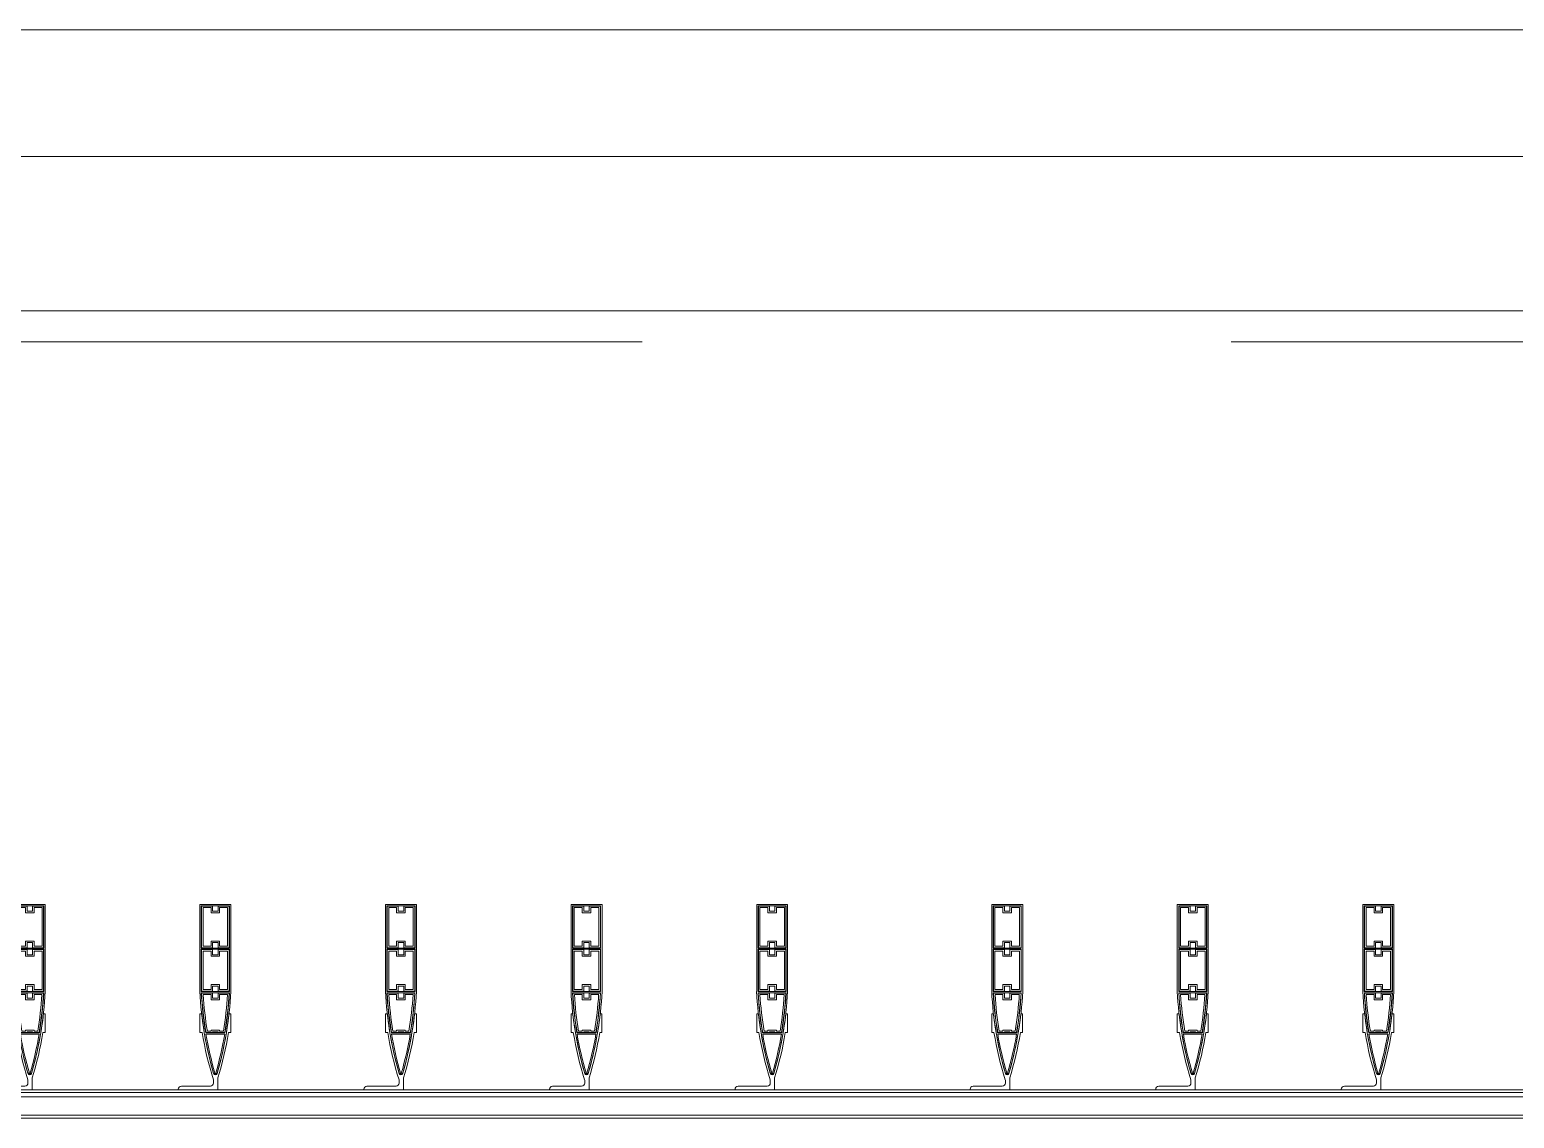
# Model space of a CAD drawing. Header units: millimetres. Extents: x 48966 to 155647, y -43515 to 26217.
# Drawn here: x 66632 to 69032, y 24161 to 25922 of the extents above; entities that cross this region are included whole.
import ezdxf

# ---------------------------------------------------------------- set-up
doc = ezdxf.new("R2010")
doc.units = ezdxf.units.MM
doc.linetypes.add('Осевые', pattern=[6350, 1270, -952.5, 3175, -952.5])
for name, color, linetype, lineweight in [('Обобщенные модели', 7, 'Continuous', 9), ('Обобщенные модели-1', 7, 'Continuous', 18), ('Оси-2', 7, 'Осевые', 9), ('Перекрытия', 7, 'Continuous', 9), ('Стены', 7, 'Continuous', 9)]:
    doc.layers.add(name, color=color, linetype=linetype, lineweight=lineweight)

# ---------------------------------------------------------------- blocks, each defined once
blk = doc.blocks.new('Обвязочная балка 1 - Обвязочная балка 1-1451838-План 5-го этажа на отм_ _12_600')
at = {"layer": 'Обобщенные модели'}
for p, q in [((116781.7, 24196.1), (60831.6, 24196.1)), ((60831.6, 24166.3), (116781.7, 24166.3))]:
    blk.add_line(p, q, dxfattribs=at)
at = {"layer": 'Обобщенные модели-1'}
for p, q in [((116781.7, 24207.1), (60831.6, 24207.1)), ((60831.6, 24203.1), (116781.7, 24203.1)), ((116781.7, 24161.1), (60831.6, 24161.1))]:
    blk.add_line(p, q, dxfattribs=at)
blk = doc.blocks.new('Профиль ламели8 - Профиль ламели-1454125-План 5-го этажа на отм_ _12_600')
at = {"layer": 'Обобщенные модели-1'}
for p, q in [((64306.9, 24507.1), (64306.9, 24366.2)), ((64356.9, 24507.1), (64306.9, 24507.1)), ((64309.1, 24436.5), (64309.1, 24504.9)), ((64309.1, 24504.9), (64354.7, 24504.9)), ((64327.4, 24504.4), (64309.6, 24504.4)), ((64309.6, 24504.4), (64309.6, 24437)), ((64327.4, 24496), (64327.4, 24504.4)), ((64354.2, 24504.4), (64336.3, 24504.4)), ((64336.3, 24504.4), (64336.3, 24496)), ((64354.2, 24437), (64354.2, 24504.4)), ((64354.7, 24504.9), (64354.7, 24436.5)), ((64356.9, 24366.2), (64356.9, 24507.1)), ((64312.1, 24439.5), (64312.1, 24501.9)), ((64312.1, 24501.9), (64324.9, 24501.9)), ((64324.9, 24501.9), (64324.9, 24493.5)), ((64324.9, 24493.5), (64338.8, 24493.5)), ((64336.3, 24496), (64327.4, 24496)), ((64338.8, 24493.5), (64338.8, 24501.9)), ((64338.8, 24501.9), (64351.7, 24501.9)), ((64351.7, 24501.9), (64351.7, 24439.5)), ((64354.7, 24436.5), (64309.1, 24436.5)), ((64309.1, 24434.6), (64354.7, 24434.6)), ((64309.1, 24366.2), (64309.1, 24434.6)), ((64309.6, 24437), (64327.4, 24437)), ((64327.4, 24434.1), (64309.6, 24434.1)), ((64309.6, 24434.1), (64309.6, 24366.7)), ((64324.9, 24439.5), (64312.1, 24439.5)), ((64312.1, 24369.2), (64312.1, 24431.6)), ((64312.1, 24431.6), (64324.9, 24431.6)), ((64338.8, 24447.9), (64324.9, 24447.9)), ((64324.9, 24447.9), (64324.9, 24439.5)), ((64324.9, 24431.6), (64324.9, 24423.2)), ((64327.4, 24437), (64327.4, 24445.4)), ((64327.4, 24445.4), (64336.3, 24445.4)), ((64327.4, 24425.7), (64327.4, 24434.1)), ((64336.3, 24445.4), (64336.3, 24437)), ((64336.3, 24437), (64354.2, 24437)), ((64354.2, 24434.1), (64336.3, 24434.1)), ((64336.3, 24434.1), (64336.3, 24425.7)), ((64338.8, 24439.5), (64338.8, 24447.9)), ((64351.7, 24439.5), (64338.8, 24439.5)), ((64338.8, 24423.2), (64338.8, 24431.6)), ((64338.8, 24431.6), (64351.7, 24431.6)), ((64351.7, 24431.6), (64351.7, 24369.2)), ((64354.2, 24366.7), (64354.2, 24434.1)), ((64354.7, 24434.6), (64354.7, 24366.2)), ((64324.9, 24423.2), (64338.8, 24423.2)), ((64336.3, 24425.7), (64327.4, 24425.7)), ((64354.7, 24366.2), (64309.1, 24366.2)), ((64309.1, 24364.3), (64354.6, 24364.3)), ((64309.6, 24366.7), (64327.4, 24366.7)), ((64327.4, 24363.8), (64309.6, 24363.8)), ((64324.9, 24369.2), (64312.1, 24369.2)), ((64312.2, 24361.3), (64324.9, 24361.3)), ((64338.8, 24377.6), (64324.9, 24377.6)), ((64324.9, 24377.6), (64324.9, 24369.2)), ((64324.9, 24361.3), (64324.9, 24352.9)), ((64327.4, 24366.7), (64327.4, 24375.1)), ((64327.4, 24375.1), (64336.3, 24375.1)), ((64327.4, 24355.4), (64327.4, 24363.8)), ((64336.3, 24375.1), (64336.3, 24366.7)), ((64336.3, 24366.7), (64354.2, 24366.7)), ((64354.2, 24363.8), (64336.3, 24363.8)), ((64336.3, 24363.8), (64336.3, 24355.4)), ((64338.8, 24369.2), (64338.8, 24377.6)), ((64351.7, 24369.2), (64338.8, 24369.2)), ((64338.8, 24352.9), (64338.8, 24361.3)), ((64338.8, 24361.3), (64351.5, 24361.3)), ((64324.9, 24352.9), (64338.8, 24352.9)), ((64336.3, 24355.4), (64327.4, 24355.4)), ((64309.8, 24330.1), (64306.9, 24330.1)), ((64306.9, 24330.1), (64306.9, 24299.7)), ((64356.8, 24330.1), (64353.9, 24330.1)), ((64356.8, 24299.7), (64356.8, 24330.1)), ((64306.9, 24299.7), (64310.5, 24299.7)), ((64347.4, 24299.2), (64316.3, 24299.2)), ((64316.6, 24297.3), (64347.1, 24297.3)), ((64316.8, 24299.7), (64327.4, 24299.7)), ((64324.9, 24302.2), (64318.9, 24302.2)), ((64338.8, 24303.5), (64324.9, 24303.5)), ((64324.9, 24303.5), (64324.9, 24302.2)), ((64327.4, 24299.7), (64327.4, 24301)), ((64327.4, 24301), (64336.3, 24301)), ((64336.3, 24301), (64336.3, 24299.7)), ((64336.3, 24299.7), (64346.9, 24299.7)), ((64338.8, 24302.2), (64338.8, 24303.5)), ((64344.8, 24302.2), (64338.8, 24302.2)), ((64353.2, 24299.7), (64356.8, 24299.7)), ((64328.9, 24223), (64328.9, 24218.1)), ((64335.9, 24207.1), (64335.9, 24226.3)), ((64271.9, 24208.1), (64271.9, 24207.1)), ((64271.9, 24207.1), (64335.9, 24207.1)), ((64323.9, 24213.1), (64276.9, 24213.1))]:
    blk.add_line(p, q, dxfattribs=at)
for centre, radius, start, end in [((64880.6, 24394.6), 574.5, 182.8338, 196.2258), ((64880.7, 24394.3), 572.3, 183.0109, 189.5715), ((64880.4, 24395.9), 571.8, 183.2193, 189.6867), ((64880.5, 24395.6), 569.3, 183.4571, 189.4457), ((63783.1, 24394.6), 574.5, 343.7742, 357.1662), ((63783.2, 24395.6), 569.3, 350.5543, 356.5429), ((63783.3, 24395.9), 571.8, 350.3133, 356.7807), ((63783, 24394.3), 572.3, 350.4285, 356.9891), ((64880.6, 24394.6), 574.5, 186.4465, 196.2576), ((63783.1, 24394.6), 574.5, 343.7424, 353.5535), ((64877.1, 24394.6), 574.5, 189.5084, 197.3712), ((64849, 24386.8), 539.8, 189.5428, 196.4344), ((63814.7, 24386.8), 539.8, 343.5656, 350.4572), ((63786.6, 24394.6), 574.5, 342.9661, 350.4916), ((64323.9, 24218.1), 5, 270, 0), ((64331.9, 24235.1), 3, 200, 340), ((64331.9, 24234.5), 2.84, 196.2576, 343.7424), ((64331.9, 24234.2), 0.645, 196.4344, 343.5656), ((64276.9, 24208.1), 5, 90, 180)]:
    blk.add_arc(centre, radius, start, end, dxfattribs=at)
blk = doc.blocks.new('Профиль ламели9 - Профиль ламели-1454394-План 5-го этажа на отм_ _12_600')
at = {"layer": 'Обобщенные модели-1'}
for p, q in [((64606.9, 24507.1), (64606.9, 24366.2)), ((64656.9, 24507.1), (64606.9, 24507.1)), ((64609.1, 24436.5), (64609.1, 24504.9)), ((64609.1, 24504.9), (64654.7, 24504.9)), ((64627.4, 24504.4), (64609.6, 24504.4)), ((64609.6, 24504.4), (64609.6, 24437)), ((64627.4, 24496), (64627.4, 24504.4)), ((64654.2, 24504.4), (64636.3, 24504.4)), ((64636.3, 24504.4), (64636.3, 24496)), ((64654.2, 24437), (64654.2, 24504.4)), ((64654.7, 24504.9), (64654.7, 24436.5)), ((64656.9, 24366.2), (64656.9, 24507.1)), ((64612.1, 24439.5), (64612.1, 24501.9)), ((64612.1, 24501.9), (64624.9, 24501.9)), ((64624.9, 24501.9), (64624.9, 24493.5)), ((64624.9, 24493.5), (64638.8, 24493.5)), ((64636.3, 24496), (64627.4, 24496)), ((64638.8, 24493.5), (64638.8, 24501.9)), ((64638.8, 24501.9), (64651.7, 24501.9)), ((64651.7, 24501.9), (64651.7, 24439.5)), ((64654.7, 24436.5), (64609.1, 24436.5)), ((64609.1, 24434.6), (64654.7, 24434.6)), ((64609.1, 24366.2), (64609.1, 24434.6)), ((64609.6, 24437), (64627.4, 24437)), ((64627.4, 24434.1), (64609.6, 24434.1)), ((64609.6, 24434.1), (64609.6, 24366.7)), ((64624.9, 24439.5), (64612.1, 24439.5)), ((64612.1, 24369.2), (64612.1, 24431.6)), ((64612.1, 24431.6), (64624.9, 24431.6)), ((64638.8, 24447.9), (64624.9, 24447.9)), ((64624.9, 24447.9), (64624.9, 24439.5)), ((64624.9, 24431.6), (64624.9, 24423.2)), ((64627.4, 24437), (64627.4, 24445.4)), ((64627.4, 24445.4), (64636.3, 24445.4)), ((64627.4, 24425.7), (64627.4, 24434.1)), ((64636.3, 24445.4), (64636.3, 24437)), ((64636.3, 24437), (64654.2, 24437)), ((64654.2, 24434.1), (64636.3, 24434.1)), ((64636.3, 24434.1), (64636.3, 24425.7)), ((64638.8, 24439.5), (64638.8, 24447.9)), ((64651.7, 24439.5), (64638.8, 24439.5)), ((64638.8, 24423.2), (64638.8, 24431.6)), ((64638.8, 24431.6), (64651.7, 24431.6)), ((64651.7, 24431.6), (64651.7, 24369.2)), ((64654.2, 24366.7), (64654.2, 24434.1)), ((64654.7, 24434.6), (64654.7, 24366.2)), ((64624.9, 24423.2), (64638.8, 24423.2)), ((64636.3, 24425.7), (64627.4, 24425.7)), ((64654.7, 24366.2), (64609.1, 24366.2)), ((64609.1, 24364.3), (64654.6, 24364.3)), ((64609.6, 24366.7), (64627.4, 24366.7)), ((64627.4, 24363.8), (64609.6, 24363.8)), ((64624.9, 24369.2), (64612.1, 24369.2)), ((64612.2, 24361.3), (64624.9, 24361.3)), ((64638.8, 24377.6), (64624.9, 24377.6)), ((64624.9, 24377.6), (64624.9, 24369.2)), ((64624.9, 24361.3), (64624.9, 24352.9)), ((64627.4, 24366.7), (64627.4, 24375.1)), ((64627.4, 24375.1), (64636.3, 24375.1)), ((64627.4, 24355.4), (64627.4, 24363.8)), ((64636.3, 24375.1), (64636.3, 24366.7)), ((64636.3, 24366.7), (64654.2, 24366.7)), ((64654.2, 24363.8), (64636.3, 24363.8)), ((64636.3, 24363.8), (64636.3, 24355.4)), ((64638.8, 24369.2), (64638.8, 24377.6)), ((64651.7, 24369.2), (64638.8, 24369.2)), ((64638.8, 24352.9), (64638.8, 24361.3)), ((64638.8, 24361.3), (64651.5, 24361.3)), ((64624.9, 24352.9), (64638.8, 24352.9)), ((64636.3, 24355.4), (64627.4, 24355.4)), ((64609.8, 24330.1), (64606.9, 24330.1)), ((64606.9, 24330.1), (64606.9, 24299.7)), ((64656.8, 24330.1), (64653.9, 24330.1)), ((64656.8, 24299.7), (64656.8, 24330.1)), ((64606.9, 24299.7), (64610.5, 24299.7)), ((64647.4, 24299.2), (64616.3, 24299.2)), ((64616.6, 24297.3), (64647.1, 24297.3)), ((64616.8, 24299.7), (64627.4, 24299.7)), ((64624.9, 24302.2), (64618.9, 24302.2)), ((64638.8, 24303.5), (64624.9, 24303.5)), ((64624.9, 24303.5), (64624.9, 24302.2)), ((64627.4, 24299.7), (64627.4, 24301)), ((64627.4, 24301), (64636.3, 24301)), ((64636.3, 24301), (64636.3, 24299.7)), ((64636.3, 24299.7), (64646.9, 24299.7)), ((64638.8, 24302.2), (64638.8, 24303.5)), ((64644.8, 24302.2), (64638.8, 24302.2)), ((64653.2, 24299.7), (64656.8, 24299.7)), ((64628.9, 24223), (64628.9, 24218.1)), ((64635.9, 24207.1), (64635.9, 24226.3)), ((64571.9, 24208.1), (64571.9, 24207.1)), ((64571.9, 24207.1), (64635.9, 24207.1)), ((64623.9, 24213.1), (64576.9, 24213.1))]:
    blk.add_line(p, q, dxfattribs=at)
for centre, radius, start, end in [((65180.6, 24394.6), 574.5, 182.8338, 196.2258), ((65180.7, 24394.3), 572.3, 183.0109, 189.5715), ((65180.4, 24395.9), 571.8, 183.2193, 189.6867), ((65180.5, 24395.6), 569.3, 183.4571, 189.4457), ((64083.1, 24394.6), 574.5, 343.7742, 357.1662), ((64083.2, 24395.6), 569.3, 350.5543, 356.5429), ((64083.3, 24395.9), 571.8, 350.3133, 356.7807), ((64083, 24394.3), 572.3, 350.4285, 356.9891), ((65180.6, 24394.6), 574.5, 186.4465, 196.2576), ((64083.1, 24394.6), 574.5, 343.7424, 353.5535), ((65177.1, 24394.6), 574.5, 189.5084, 197.3712), ((65149, 24386.8), 539.8, 189.5428, 196.4344), ((64114.7, 24386.8), 539.8, 343.5656, 350.4572), ((64086.6, 24394.6), 574.5, 342.9661, 350.4916), ((64623.9, 24218.1), 5, 270, 0), ((64631.9, 24235.1), 3, 200, 340), ((64631.9, 24234.5), 2.84, 196.2576, 343.7424), ((64631.9, 24234.2), 0.645, 196.4344, 343.5656), ((64576.9, 24208.1), 5, 90, 180)]:
    blk.add_arc(centre, radius, start, end, dxfattribs=at)
blk = doc.blocks.new('Профиль ламели10 - Профиль ламели-1454659-План 5-го этажа на отм_ _12_600')
at = {"layer": 'Обобщенные модели-1'}
for p, q in [((64906.9, 24507.1), (64906.9, 24366.2)), ((64956.9, 24507.1), (64906.9, 24507.1)), ((64909.1, 24436.5), (64909.1, 24504.9)), ((64909.1, 24504.9), (64954.7, 24504.9)), ((64927.4, 24504.4), (64909.6, 24504.4)), ((64909.6, 24504.4), (64909.6, 24437)), ((64927.4, 24496), (64927.4, 24504.4)), ((64954.2, 24504.4), (64936.3, 24504.4)), ((64936.3, 24504.4), (64936.3, 24496)), ((64954.2, 24437), (64954.2, 24504.4)), ((64954.7, 24504.9), (64954.7, 24436.5)), ((64956.9, 24366.2), (64956.9, 24507.1)), ((64912.1, 24439.5), (64912.1, 24501.9)), ((64912.1, 24501.9), (64924.9, 24501.9)), ((64924.9, 24501.9), (64924.9, 24493.5)), ((64924.9, 24493.5), (64938.8, 24493.5)), ((64936.3, 24496), (64927.4, 24496)), ((64938.8, 24493.5), (64938.8, 24501.9)), ((64938.8, 24501.9), (64951.7, 24501.9)), ((64951.7, 24501.9), (64951.7, 24439.5)), ((64954.7, 24436.5), (64909.1, 24436.5)), ((64909.1, 24434.6), (64954.7, 24434.6)), ((64909.1, 24366.2), (64909.1, 24434.6)), ((64909.6, 24437), (64927.4, 24437)), ((64927.4, 24434.1), (64909.6, 24434.1)), ((64909.6, 24434.1), (64909.6, 24366.7)), ((64924.9, 24439.5), (64912.1, 24439.5)), ((64912.1, 24369.2), (64912.1, 24431.6)), ((64912.1, 24431.6), (64924.9, 24431.6)), ((64938.8, 24447.9), (64924.9, 24447.9)), ((64924.9, 24447.9), (64924.9, 24439.5)), ((64924.9, 24431.6), (64924.9, 24423.2)), ((64927.4, 24437), (64927.4, 24445.4)), ((64927.4, 24445.4), (64936.3, 24445.4)), ((64927.4, 24425.7), (64927.4, 24434.1)), ((64936.3, 24445.4), (64936.3, 24437)), ((64936.3, 24437), (64954.2, 24437)), ((64954.2, 24434.1), (64936.3, 24434.1)), ((64936.3, 24434.1), (64936.3, 24425.7)), ((64938.8, 24439.5), (64938.8, 24447.9)), ((64951.7, 24439.5), (64938.8, 24439.5)), ((64938.8, 24423.2), (64938.8, 24431.6)), ((64938.8, 24431.6), (64951.7, 24431.6)), ((64951.7, 24431.6), (64951.7, 24369.2)), ((64954.2, 24366.7), (64954.2, 24434.1)), ((64954.7, 24434.6), (64954.7, 24366.2)), ((64924.9, 24423.2), (64938.8, 24423.2)), ((64936.3, 24425.7), (64927.4, 24425.7)), ((64954.7, 24366.2), (64909.1, 24366.2)), ((64909.1, 24364.3), (64954.6, 24364.3)), ((64909.6, 24366.7), (64927.4, 24366.7)), ((64927.4, 24363.8), (64909.6, 24363.8)), ((64924.9, 24369.2), (64912.1, 24369.2)), ((64912.2, 24361.3), (64924.9, 24361.3)), ((64938.8, 24377.6), (64924.9, 24377.6)), ((64924.9, 24377.6), (64924.9, 24369.2)), ((64924.9, 24361.3), (64924.9, 24352.9)), ((64927.4, 24366.7), (64927.4, 24375.1)), ((64927.4, 24375.1), (64936.3, 24375.1)), ((64927.4, 24355.4), (64927.4, 24363.8)), ((64936.3, 24375.1), (64936.3, 24366.7)), ((64936.3, 24366.7), (64954.2, 24366.7)), ((64954.2, 24363.8), (64936.3, 24363.8)), ((64936.3, 24363.8), (64936.3, 24355.4)), ((64938.8, 24369.2), (64938.8, 24377.6)), ((64951.7, 24369.2), (64938.8, 24369.2)), ((64938.8, 24352.9), (64938.8, 24361.3)), ((64938.8, 24361.3), (64951.5, 24361.3)), ((64924.9, 24352.9), (64938.8, 24352.9)), ((64936.3, 24355.4), (64927.4, 24355.4)), ((64909.8, 24330.1), (64906.9, 24330.1)), ((64906.9, 24330.1), (64906.9, 24299.7)), ((64956.8, 24330.1), (64953.9, 24330.1)), ((64956.8, 24299.7), (64956.8, 24330.1)), ((64906.9, 24299.7), (64910.5, 24299.7)), ((64947.4, 24299.2), (64916.3, 24299.2)), ((64916.6, 24297.3), (64947.1, 24297.3)), ((64916.8, 24299.7), (64927.4, 24299.7)), ((64924.9, 24302.2), (64918.9, 24302.2)), ((64938.8, 24303.5), (64924.9, 24303.5)), ((64924.9, 24303.5), (64924.9, 24302.2)), ((64927.4, 24299.7), (64927.4, 24301)), ((64927.4, 24301), (64936.3, 24301)), ((64936.3, 24301), (64936.3, 24299.7)), ((64936.3, 24299.7), (64946.9, 24299.7)), ((64938.8, 24302.2), (64938.8, 24303.5)), ((64944.8, 24302.2), (64938.8, 24302.2)), ((64953.2, 24299.7), (64956.8, 24299.7)), ((64928.9, 24223), (64928.9, 24218.1)), ((64935.9, 24207.1), (64935.9, 24226.3)), ((64871.9, 24208.1), (64871.9, 24207.1)), ((64871.9, 24207.1), (64935.9, 24207.1)), ((64923.9, 24213.1), (64876.9, 24213.1))]:
    blk.add_line(p, q, dxfattribs=at)
for centre, radius, start, end in [((65480.6, 24394.6), 574.5, 182.8338, 196.2258), ((65480.7, 24394.3), 572.3, 183.0109, 189.5715), ((65480.4, 24395.9), 571.8, 183.2193, 189.6867), ((65480.5, 24395.6), 569.3, 183.4571, 189.4457), ((64383.1, 24394.6), 574.5, 343.7742, 357.1662), ((64383.2, 24395.6), 569.3, 350.5543, 356.5429), ((64383.3, 24395.9), 571.8, 350.3133, 356.7807), ((64383, 24394.3), 572.3, 350.4285, 356.9891), ((65480.6, 24394.6), 574.5, 186.4465, 196.2576), ((64383.1, 24394.6), 574.5, 343.7424, 353.5535), ((65477.1, 24394.6), 574.5, 189.5084, 197.3712), ((65449, 24386.8), 539.8, 189.5428, 196.4344), ((64414.7, 24386.8), 539.8, 343.5656, 350.4572), ((64386.6, 24394.6), 574.5, 342.9661, 350.4916), ((64923.9, 24218.1), 5, 270, 0), ((64931.9, 24235.1), 3, 200, 340), ((64931.9, 24234.5), 2.84, 196.2576, 343.7424), ((64931.9, 24234.2), 0.645, 196.4344, 343.5656), ((64876.9, 24208.1), 5, 90, 180)]:
    blk.add_arc(centre, radius, start, end, dxfattribs=at)
blk = doc.blocks.new('Профиль ламели11 - Профиль ламели-1454924-План 5-го этажа на отм_ _12_600')
at = {"layer": 'Обобщенные модели-1'}
for p, q in [((65206.9, 24507.1), (65206.9, 24366.2)), ((65256.9, 24507.1), (65206.9, 24507.1)), ((65209.1, 24436.5), (65209.1, 24504.9)), ((65209.1, 24504.9), (65254.7, 24504.9)), ((65227.4, 24504.4), (65209.6, 24504.4)), ((65209.6, 24504.4), (65209.6, 24437)), ((65227.4, 24496), (65227.4, 24504.4)), ((65254.2, 24504.4), (65236.3, 24504.4)), ((65236.3, 24504.4), (65236.3, 24496)), ((65254.2, 24437), (65254.2, 24504.4)), ((65254.7, 24504.9), (65254.7, 24436.5)), ((65256.9, 24366.2), (65256.9, 24507.1)), ((65212.1, 24439.5), (65212.1, 24501.9)), ((65212.1, 24501.9), (65224.9, 24501.9)), ((65224.9, 24501.9), (65224.9, 24493.5)), ((65224.9, 24493.5), (65238.8, 24493.5)), ((65236.3, 24496), (65227.4, 24496)), ((65238.8, 24493.5), (65238.8, 24501.9)), ((65238.8, 24501.9), (65251.7, 24501.9)), ((65251.7, 24501.9), (65251.7, 24439.5)), ((65254.7, 24436.5), (65209.1, 24436.5)), ((65209.1, 24434.6), (65254.7, 24434.6)), ((65209.1, 24366.2), (65209.1, 24434.6)), ((65209.6, 24437), (65227.4, 24437)), ((65227.4, 24434.1), (65209.6, 24434.1)), ((65209.6, 24434.1), (65209.6, 24366.7)), ((65224.9, 24439.5), (65212.1, 24439.5)), ((65212.1, 24369.2), (65212.1, 24431.6)), ((65212.1, 24431.6), (65224.9, 24431.6)), ((65238.8, 24447.9), (65224.9, 24447.9)), ((65224.9, 24447.9), (65224.9, 24439.5)), ((65224.9, 24431.6), (65224.9, 24423.2)), ((65227.4, 24437), (65227.4, 24445.4)), ((65227.4, 24445.4), (65236.3, 24445.4)), ((65227.4, 24425.7), (65227.4, 24434.1)), ((65236.3, 24445.4), (65236.3, 24437)), ((65236.3, 24437), (65254.2, 24437)), ((65254.2, 24434.1), (65236.3, 24434.1)), ((65236.3, 24434.1), (65236.3, 24425.7)), ((65238.8, 24439.5), (65238.8, 24447.9)), ((65251.7, 24439.5), (65238.8, 24439.5)), ((65238.8, 24423.2), (65238.8, 24431.6)), ((65238.8, 24431.6), (65251.7, 24431.6)), ((65251.7, 24431.6), (65251.7, 24369.2)), ((65254.2, 24366.7), (65254.2, 24434.1)), ((65254.7, 24434.6), (65254.7, 24366.2)), ((65224.9, 24423.2), (65238.8, 24423.2)), ((65236.3, 24425.7), (65227.4, 24425.7)), ((65254.7, 24366.2), (65209.1, 24366.2)), ((65209.1, 24364.3), (65254.6, 24364.3)), ((65209.6, 24366.7), (65227.4, 24366.7)), ((65227.4, 24363.8), (65209.6, 24363.8)), ((65224.9, 24369.2), (65212.1, 24369.2)), ((65212.2, 24361.3), (65224.9, 24361.3)), ((65238.8, 24377.6), (65224.9, 24377.6)), ((65224.9, 24377.6), (65224.9, 24369.2)), ((65224.9, 24361.3), (65224.9, 24352.9)), ((65227.4, 24366.7), (65227.4, 24375.1)), ((65227.4, 24375.1), (65236.3, 24375.1)), ((65227.4, 24355.4), (65227.4, 24363.8)), ((65236.3, 24375.1), (65236.3, 24366.7)), ((65236.3, 24366.7), (65254.2, 24366.7)), ((65254.2, 24363.8), (65236.3, 24363.8)), ((65236.3, 24363.8), (65236.3, 24355.4)), ((65238.8, 24369.2), (65238.8, 24377.6)), ((65251.7, 24369.2), (65238.8, 24369.2)), ((65238.8, 24352.9), (65238.8, 24361.3)), ((65238.8, 24361.3), (65251.5, 24361.3)), ((65224.9, 24352.9), (65238.8, 24352.9)), ((65236.3, 24355.4), (65227.4, 24355.4)), ((65209.8, 24330.1), (65206.9, 24330.1)), ((65206.9, 24330.1), (65206.9, 24299.7)), ((65256.8, 24330.1), (65253.9, 24330.1)), ((65256.8, 24299.7), (65256.8, 24330.1)), ((65206.9, 24299.7), (65210.5, 24299.7)), ((65247.4, 24299.2), (65216.3, 24299.2)), ((65216.6, 24297.3), (65247.1, 24297.3)), ((65216.8, 24299.7), (65227.4, 24299.7)), ((65224.9, 24302.2), (65218.9, 24302.2)), ((65238.8, 24303.5), (65224.9, 24303.5)), ((65224.9, 24303.5), (65224.9, 24302.2)), ((65227.4, 24299.7), (65227.4, 24301)), ((65227.4, 24301), (65236.3, 24301)), ((65236.3, 24301), (65236.3, 24299.7)), ((65236.3, 24299.7), (65246.9, 24299.7)), ((65238.8, 24302.2), (65238.8, 24303.5)), ((65244.8, 24302.2), (65238.8, 24302.2)), ((65253.2, 24299.7), (65256.8, 24299.7)), ((65228.9, 24223), (65228.9, 24218.1)), ((65235.9, 24207.1), (65235.9, 24226.3)), ((65171.9, 24208.1), (65171.9, 24207.1)), ((65171.9, 24207.1), (65235.9, 24207.1)), ((65223.9, 24213.1), (65176.9, 24213.1))]:
    blk.add_line(p, q, dxfattribs=at)
for centre, radius, start, end in [((65780.6, 24394.6), 574.5, 182.8338, 196.2258), ((65780.7, 24394.3), 572.3, 183.0109, 189.5715), ((65780.4, 24395.9), 571.8, 183.2193, 189.6867), ((65780.5, 24395.6), 569.3, 183.4571, 189.4457), ((64683.1, 24394.6), 574.5, 343.7742, 357.1662), ((64683.2, 24395.6), 569.3, 350.5543, 356.5429), ((64683.3, 24395.9), 571.8, 350.3133, 356.7807), ((64683, 24394.3), 572.3, 350.4285, 356.9891), ((65780.6, 24394.6), 574.5, 186.4465, 196.2576), ((64683.1, 24394.6), 574.5, 343.7424, 353.5535), ((65777.1, 24394.6), 574.5, 189.5084, 197.3712), ((65749, 24386.8), 539.8, 189.5428, 196.4344), ((64714.7, 24386.8), 539.8, 343.5656, 350.4572), ((64686.6, 24394.6), 574.5, 342.9661, 350.4916), ((65223.9, 24218.1), 5, 270, 0), ((65231.9, 24235.1), 3, 200, 340), ((65231.9, 24234.5), 2.84, 196.2576, 343.7424), ((65231.9, 24234.2), 0.645, 196.4344, 343.5656), ((65176.9, 24208.1), 5, 90, 180)]:
    blk.add_arc(centre, radius, start, end, dxfattribs=at)
blk = doc.blocks.new('Профиль ламели12 - Профиль ламели-1455189-План 5-го этажа на отм_ _12_600')
at = {"layer": 'Обобщенные модели-1'}
for p, q in [((65506.9, 24507.1), (65506.9, 24366.2)), ((65556.9, 24507.1), (65506.9, 24507.1)), ((65509.1, 24436.5), (65509.1, 24504.9)), ((65509.1, 24504.9), (65554.7, 24504.9)), ((65527.4, 24504.4), (65509.6, 24504.4)), ((65509.6, 24504.4), (65509.6, 24437)), ((65527.4, 24496), (65527.4, 24504.4)), ((65554.2, 24504.4), (65536.3, 24504.4)), ((65536.3, 24504.4), (65536.3, 24496)), ((65554.2, 24437), (65554.2, 24504.4)), ((65554.7, 24504.9), (65554.7, 24436.5)), ((65556.9, 24366.2), (65556.9, 24507.1)), ((65512.1, 24439.5), (65512.1, 24501.9)), ((65512.1, 24501.9), (65524.9, 24501.9)), ((65524.9, 24501.9), (65524.9, 24493.5)), ((65524.9, 24493.5), (65538.8, 24493.5)), ((65536.3, 24496), (65527.4, 24496)), ((65538.8, 24493.5), (65538.8, 24501.9)), ((65538.8, 24501.9), (65551.7, 24501.9)), ((65551.7, 24501.9), (65551.7, 24439.5)), ((65554.7, 24436.5), (65509.1, 24436.5)), ((65509.1, 24434.6), (65554.7, 24434.6)), ((65509.1, 24366.2), (65509.1, 24434.6)), ((65509.6, 24437), (65527.4, 24437)), ((65527.4, 24434.1), (65509.6, 24434.1)), ((65509.6, 24434.1), (65509.6, 24366.7)), ((65524.9, 24439.5), (65512.1, 24439.5)), ((65512.1, 24369.2), (65512.1, 24431.6)), ((65512.1, 24431.6), (65524.9, 24431.6)), ((65538.8, 24447.9), (65524.9, 24447.9)), ((65524.9, 24447.9), (65524.9, 24439.5)), ((65524.9, 24431.6), (65524.9, 24423.2)), ((65527.4, 24437), (65527.4, 24445.4)), ((65527.4, 24445.4), (65536.3, 24445.4)), ((65527.4, 24425.7), (65527.4, 24434.1)), ((65536.3, 24445.4), (65536.3, 24437)), ((65536.3, 24437), (65554.2, 24437)), ((65554.2, 24434.1), (65536.3, 24434.1)), ((65536.3, 24434.1), (65536.3, 24425.7)), ((65538.8, 24439.5), (65538.8, 24447.9)), ((65551.7, 24439.5), (65538.8, 24439.5)), ((65538.8, 24423.2), (65538.8, 24431.6)), ((65538.8, 24431.6), (65551.7, 24431.6)), ((65551.7, 24431.6), (65551.7, 24369.2)), ((65554.2, 24366.7), (65554.2, 24434.1)), ((65554.7, 24434.6), (65554.7, 24366.2)), ((65524.9, 24423.2), (65538.8, 24423.2)), ((65536.3, 24425.7), (65527.4, 24425.7)), ((65554.7, 24366.2), (65509.1, 24366.2)), ((65509.1, 24364.3), (65554.6, 24364.3)), ((65509.6, 24366.7), (65527.4, 24366.7)), ((65527.4, 24363.8), (65509.6, 24363.8)), ((65524.9, 24369.2), (65512.1, 24369.2)), ((65512.2, 24361.3), (65524.9, 24361.3)), ((65538.8, 24377.6), (65524.9, 24377.6)), ((65524.9, 24377.6), (65524.9, 24369.2)), ((65524.9, 24361.3), (65524.9, 24352.9)), ((65527.4, 24366.7), (65527.4, 24375.1)), ((65527.4, 24375.1), (65536.3, 24375.1)), ((65527.4, 24355.4), (65527.4, 24363.8)), ((65536.3, 24375.1), (65536.3, 24366.7)), ((65536.3, 24366.7), (65554.2, 24366.7)), ((65554.2, 24363.8), (65536.3, 24363.8)), ((65536.3, 24363.8), (65536.3, 24355.4)), ((65538.8, 24369.2), (65538.8, 24377.6)), ((65551.7, 24369.2), (65538.8, 24369.2)), ((65538.8, 24352.9), (65538.8, 24361.3)), ((65538.8, 24361.3), (65551.5, 24361.3)), ((65524.9, 24352.9), (65538.8, 24352.9)), ((65536.3, 24355.4), (65527.4, 24355.4)), ((65509.8, 24330.1), (65506.9, 24330.1)), ((65506.9, 24330.1), (65506.9, 24299.7)), ((65556.8, 24330.1), (65553.9, 24330.1)), ((65556.8, 24299.7), (65556.8, 24330.1)), ((65506.9, 24299.7), (65510.5, 24299.7)), ((65547.4, 24299.2), (65516.3, 24299.2)), ((65516.6, 24297.3), (65547.1, 24297.3)), ((65516.8, 24299.7), (65527.4, 24299.7)), ((65524.9, 24302.2), (65518.9, 24302.2)), ((65538.8, 24303.5), (65524.9, 24303.5)), ((65524.9, 24303.5), (65524.9, 24302.2)), ((65527.4, 24299.7), (65527.4, 24301)), ((65527.4, 24301), (65536.3, 24301)), ((65536.3, 24301), (65536.3, 24299.7)), ((65536.3, 24299.7), (65546.9, 24299.7)), ((65538.8, 24302.2), (65538.8, 24303.5)), ((65544.8, 24302.2), (65538.8, 24302.2)), ((65553.2, 24299.7), (65556.8, 24299.7)), ((65528.9, 24223), (65528.9, 24218.1)), ((65535.9, 24207.1), (65535.9, 24226.3)), ((65471.9, 24208.1), (65471.9, 24207.1)), ((65471.9, 24207.1), (65535.9, 24207.1)), ((65523.9, 24213.1), (65476.9, 24213.1))]:
    blk.add_line(p, q, dxfattribs=at)
for centre, radius, start, end in [((66080.6, 24394.6), 574.5, 182.8338, 196.2258), ((66080.7, 24394.3), 572.3, 183.0109, 189.5715), ((66080.4, 24395.9), 571.8, 183.2193, 189.6867), ((66080.5, 24395.6), 569.3, 183.4571, 189.4457), ((64983.1, 24394.6), 574.5, 343.7742, 357.1662), ((64983.2, 24395.6), 569.3, 350.5543, 356.5429), ((64983.3, 24395.9), 571.8, 350.3133, 356.7807), ((64983, 24394.3), 572.3, 350.4285, 356.9891), ((66080.6, 24394.6), 574.5, 186.4465, 196.2576), ((64983.1, 24394.6), 574.5, 343.7424, 353.5535), ((66077.1, 24394.6), 574.5, 189.5084, 197.3712), ((66049, 24386.8), 539.8, 189.5428, 196.4344), ((65014.7, 24386.8), 539.8, 343.5656, 350.4572), ((64986.6, 24394.6), 574.5, 342.9661, 350.4916), ((65523.9, 24218.1), 5, 270, 0), ((65531.9, 24235.1), 3, 200, 340), ((65531.9, 24234.5), 2.84, 196.2576, 343.7424), ((65531.9, 24234.2), 0.645, 196.4344, 343.5656), ((65476.9, 24208.1), 5, 90, 180)]:
    blk.add_arc(centre, radius, start, end, dxfattribs=at)
blk = doc.blocks.new('Профиль ламели13 - Профиль ламели-1455454-План 5-го этажа на отм_ _12_600')
at = {"layer": 'Обобщенные модели-1'}
for p, q in [((65806.9, 24507.1), (65806.9, 24366.2)), ((65856.9, 24507.1), (65806.9, 24507.1)), ((65809.1, 24436.5), (65809.1, 24504.9)), ((65809.1, 24504.9), (65854.7, 24504.9)), ((65827.4, 24504.4), (65809.6, 24504.4)), ((65809.6, 24504.4), (65809.6, 24437)), ((65827.4, 24496), (65827.4, 24504.4)), ((65854.2, 24504.4), (65836.3, 24504.4)), ((65836.3, 24504.4), (65836.3, 24496)), ((65854.2, 24437), (65854.2, 24504.4)), ((65854.7, 24504.9), (65854.7, 24436.5)), ((65856.9, 24366.2), (65856.9, 24507.1)), ((65812.1, 24439.5), (65812.1, 24501.9)), ((65812.1, 24501.9), (65824.9, 24501.9)), ((65824.9, 24501.9), (65824.9, 24493.5)), ((65824.9, 24493.5), (65838.8, 24493.5)), ((65836.3, 24496), (65827.4, 24496)), ((65838.8, 24493.5), (65838.8, 24501.9)), ((65838.8, 24501.9), (65851.7, 24501.9)), ((65851.7, 24501.9), (65851.7, 24439.5)), ((65854.7, 24436.5), (65809.1, 24436.5)), ((65809.1, 24434.6), (65854.7, 24434.6)), ((65809.1, 24366.2), (65809.1, 24434.6)), ((65809.6, 24437), (65827.4, 24437)), ((65827.4, 24434.1), (65809.6, 24434.1)), ((65809.6, 24434.1), (65809.6, 24366.7)), ((65824.9, 24439.5), (65812.1, 24439.5)), ((65812.1, 24369.2), (65812.1, 24431.6)), ((65812.1, 24431.6), (65824.9, 24431.6)), ((65838.8, 24447.9), (65824.9, 24447.9)), ((65824.9, 24447.9), (65824.9, 24439.5)), ((65824.9, 24431.6), (65824.9, 24423.2)), ((65827.4, 24437), (65827.4, 24445.4)), ((65827.4, 24445.4), (65836.3, 24445.4)), ((65827.4, 24425.7), (65827.4, 24434.1)), ((65836.3, 24445.4), (65836.3, 24437)), ((65836.3, 24437), (65854.2, 24437)), ((65854.2, 24434.1), (65836.3, 24434.1)), ((65836.3, 24434.1), (65836.3, 24425.7)), ((65838.8, 24439.5), (65838.8, 24447.9)), ((65851.7, 24439.5), (65838.8, 24439.5)), ((65838.8, 24423.2), (65838.8, 24431.6)), ((65838.8, 24431.6), (65851.7, 24431.6)), ((65851.7, 24431.6), (65851.7, 24369.2)), ((65854.2, 24366.7), (65854.2, 24434.1)), ((65854.7, 24434.6), (65854.7, 24366.2)), ((65824.9, 24423.2), (65838.8, 24423.2)), ((65836.3, 24425.7), (65827.4, 24425.7)), ((65854.7, 24366.2), (65809.1, 24366.2)), ((65809.1, 24364.3), (65854.6, 24364.3)), ((65809.6, 24366.7), (65827.4, 24366.7)), ((65827.4, 24363.8), (65809.6, 24363.8)), ((65824.9, 24369.2), (65812.1, 24369.2)), ((65812.2, 24361.3), (65824.9, 24361.3)), ((65838.8, 24377.6), (65824.9, 24377.6)), ((65824.9, 24377.6), (65824.9, 24369.2)), ((65824.9, 24361.3), (65824.9, 24352.9)), ((65827.4, 24366.7), (65827.4, 24375.1)), ((65827.4, 24375.1), (65836.3, 24375.1)), ((65827.4, 24355.4), (65827.4, 24363.8)), ((65836.3, 24375.1), (65836.3, 24366.7)), ((65836.3, 24366.7), (65854.2, 24366.7)), ((65854.2, 24363.8), (65836.3, 24363.8)), ((65836.3, 24363.8), (65836.3, 24355.4)), ((65838.8, 24369.2), (65838.8, 24377.6)), ((65851.7, 24369.2), (65838.8, 24369.2)), ((65838.8, 24352.9), (65838.8, 24361.3)), ((65838.8, 24361.3), (65851.5, 24361.3)), ((65824.9, 24352.9), (65838.8, 24352.9)), ((65836.3, 24355.4), (65827.4, 24355.4)), ((65809.8, 24330.1), (65806.9, 24330.1)), ((65806.9, 24330.1), (65806.9, 24299.7)), ((65856.8, 24330.1), (65853.9, 24330.1)), ((65856.8, 24299.7), (65856.8, 24330.1)), ((65806.9, 24299.7), (65810.5, 24299.7)), ((65847.4, 24299.2), (65816.3, 24299.2)), ((65816.6, 24297.3), (65847.1, 24297.3)), ((65816.8, 24299.7), (65827.4, 24299.7)), ((65824.9, 24302.2), (65818.9, 24302.2)), ((65838.8, 24303.5), (65824.9, 24303.5)), ((65824.9, 24303.5), (65824.9, 24302.2)), ((65827.4, 24299.7), (65827.4, 24301)), ((65827.4, 24301), (65836.3, 24301)), ((65836.3, 24301), (65836.3, 24299.7)), ((65836.3, 24299.7), (65846.9, 24299.7)), ((65838.8, 24302.2), (65838.8, 24303.5)), ((65844.8, 24302.2), (65838.8, 24302.2)), ((65853.2, 24299.7), (65856.8, 24299.7)), ((65828.9, 24223), (65828.9, 24218.1)), ((65835.9, 24207.1), (65835.9, 24226.3)), ((65771.9, 24208.1), (65771.9, 24207.1)), ((65771.9, 24207.1), (65835.9, 24207.1)), ((65823.9, 24213.1), (65776.9, 24213.1))]:
    blk.add_line(p, q, dxfattribs=at)
for centre, radius, start, end in [((66380.6, 24394.6), 574.5, 182.8338, 196.2258), ((66380.7, 24394.3), 572.3, 183.0109, 189.5715), ((66380.4, 24395.9), 571.8, 183.2193, 189.6867), ((66380.5, 24395.6), 569.3, 183.4571, 189.4457), ((65283.1, 24394.6), 574.5, 343.7742, 357.1662), ((65283.2, 24395.6), 569.3, 350.5543, 356.5429), ((65283.3, 24395.9), 571.8, 350.3133, 356.7807), ((65283, 24394.3), 572.3, 350.4285, 356.9891), ((66380.6, 24394.6), 574.5, 186.4465, 196.2576), ((65283.1, 24394.6), 574.5, 343.7424, 353.5535), ((66377.1, 24394.6), 574.5, 189.5084, 197.3712), ((66349, 24386.8), 539.8, 189.5428, 196.4344), ((65314.7, 24386.8), 539.8, 343.5656, 350.4572), ((65286.6, 24394.6), 574.5, 342.9661, 350.4916), ((65823.9, 24218.1), 5, 270, 0), ((65831.9, 24235.1), 3, 200, 340), ((65831.9, 24234.5), 2.84, 196.2576, 343.7424), ((65831.9, 24234.2), 0.645, 196.4344, 343.5656), ((65776.9, 24208.1), 5, 90, 180)]:
    blk.add_arc(centre, radius, start, end, dxfattribs=at)
blk = doc.blocks.new('Профиль ламели14 - Профиль ламели-1455719-План 5-го этажа на отм_ _12_600')
at = {"layer": 'Обобщенные модели-1'}
for p, q in [((66106.9, 24507.1), (66106.9, 24366.2)), ((66156.9, 24507.1), (66106.9, 24507.1)), ((66109.1, 24436.5), (66109.1, 24504.9)), ((66109.1, 24504.9), (66154.7, 24504.9)), ((66127.4, 24504.4), (66109.6, 24504.4)), ((66109.6, 24504.4), (66109.6, 24437)), ((66127.4, 24496), (66127.4, 24504.4)), ((66154.2, 24504.4), (66136.3, 24504.4)), ((66136.3, 24504.4), (66136.3, 24496)), ((66154.2, 24437), (66154.2, 24504.4)), ((66154.7, 24504.9), (66154.7, 24436.5)), ((66156.9, 24366.2), (66156.9, 24507.1)), ((66112.1, 24439.5), (66112.1, 24501.9)), ((66112.1, 24501.9), (66124.9, 24501.9)), ((66124.9, 24501.9), (66124.9, 24493.5)), ((66124.9, 24493.5), (66138.8, 24493.5)), ((66136.3, 24496), (66127.4, 24496)), ((66138.8, 24493.5), (66138.8, 24501.9)), ((66138.8, 24501.9), (66151.7, 24501.9)), ((66151.7, 24501.9), (66151.7, 24439.5)), ((66154.7, 24436.5), (66109.1, 24436.5)), ((66109.1, 24434.6), (66154.7, 24434.6)), ((66109.1, 24366.2), (66109.1, 24434.6)), ((66109.6, 24437), (66127.4, 24437)), ((66127.4, 24434.1), (66109.6, 24434.1)), ((66109.6, 24434.1), (66109.6, 24366.7)), ((66124.9, 24439.5), (66112.1, 24439.5)), ((66112.1, 24369.2), (66112.1, 24431.6)), ((66112.1, 24431.6), (66124.9, 24431.6)), ((66138.8, 24447.9), (66124.9, 24447.9)), ((66124.9, 24447.9), (66124.9, 24439.5)), ((66124.9, 24431.6), (66124.9, 24423.2)), ((66127.4, 24437), (66127.4, 24445.4)), ((66127.4, 24445.4), (66136.3, 24445.4)), ((66127.4, 24425.7), (66127.4, 24434.1)), ((66136.3, 24445.4), (66136.3, 24437)), ((66136.3, 24437), (66154.2, 24437)), ((66154.2, 24434.1), (66136.3, 24434.1)), ((66136.3, 24434.1), (66136.3, 24425.7)), ((66138.8, 24439.5), (66138.8, 24447.9)), ((66151.7, 24439.5), (66138.8, 24439.5)), ((66138.8, 24423.2), (66138.8, 24431.6)), ((66138.8, 24431.6), (66151.7, 24431.6)), ((66151.7, 24431.6), (66151.7, 24369.2)), ((66154.2, 24366.7), (66154.2, 24434.1)), ((66154.7, 24434.6), (66154.7, 24366.2)), ((66124.9, 24423.2), (66138.8, 24423.2)), ((66136.3, 24425.7), (66127.4, 24425.7)), ((66154.7, 24366.2), (66109.1, 24366.2)), ((66109.1, 24364.3), (66154.6, 24364.3)), ((66109.6, 24366.7), (66127.4, 24366.7)), ((66127.4, 24363.8), (66109.6, 24363.8)), ((66124.9, 24369.2), (66112.1, 24369.2)), ((66112.2, 24361.3), (66124.9, 24361.3)), ((66138.8, 24377.6), (66124.9, 24377.6)), ((66124.9, 24377.6), (66124.9, 24369.2)), ((66124.9, 24361.3), (66124.9, 24352.9)), ((66127.4, 24366.7), (66127.4, 24375.1)), ((66127.4, 24375.1), (66136.3, 24375.1)), ((66127.4, 24355.4), (66127.4, 24363.8)), ((66136.3, 24375.1), (66136.3, 24366.7)), ((66136.3, 24366.7), (66154.2, 24366.7)), ((66154.2, 24363.8), (66136.3, 24363.8)), ((66136.3, 24363.8), (66136.3, 24355.4)), ((66138.8, 24369.2), (66138.8, 24377.6)), ((66151.7, 24369.2), (66138.8, 24369.2)), ((66138.8, 24352.9), (66138.8, 24361.3)), ((66138.8, 24361.3), (66151.5, 24361.3)), ((66124.9, 24352.9), (66138.8, 24352.9)), ((66136.3, 24355.4), (66127.4, 24355.4)), ((66109.8, 24330.1), (66106.9, 24330.1)), ((66106.9, 24330.1), (66106.9, 24299.7)), ((66156.8, 24330.1), (66153.9, 24330.1)), ((66156.8, 24299.7), (66156.8, 24330.1)), ((66106.9, 24299.7), (66110.5, 24299.7)), ((66147.4, 24299.2), (66116.3, 24299.2)), ((66116.6, 24297.3), (66147.1, 24297.3)), ((66116.8, 24299.7), (66127.4, 24299.7)), ((66124.9, 24302.2), (66118.9, 24302.2)), ((66138.8, 24303.5), (66124.9, 24303.5)), ((66124.9, 24303.5), (66124.9, 24302.2)), ((66127.4, 24299.7), (66127.4, 24301)), ((66127.4, 24301), (66136.3, 24301)), ((66136.3, 24301), (66136.3, 24299.7)), ((66136.3, 24299.7), (66146.9, 24299.7)), ((66138.8, 24302.2), (66138.8, 24303.5)), ((66144.8, 24302.2), (66138.8, 24302.2)), ((66153.2, 24299.7), (66156.8, 24299.7)), ((66128.9, 24223), (66128.9, 24218.1)), ((66135.9, 24207.1), (66135.9, 24226.3)), ((66071.9, 24208.1), (66071.9, 24207.1)), ((66071.9, 24207.1), (66135.9, 24207.1)), ((66123.9, 24213.1), (66076.9, 24213.1))]:
    blk.add_line(p, q, dxfattribs=at)
for centre, radius, start, end in [((66680.6, 24394.6), 574.5, 182.8338, 196.2258), ((66680.7, 24394.3), 572.3, 183.0109, 189.5715), ((66680.4, 24395.9), 571.8, 183.2193, 189.6867), ((66680.5, 24395.6), 569.3, 183.4571, 189.4457), ((65583.1, 24394.6), 574.5, 343.7742, 357.1662), ((65583.2, 24395.6), 569.3, 350.5543, 356.5429), ((65583.3, 24395.9), 571.8, 350.3133, 356.7807), ((65583, 24394.3), 572.3, 350.4285, 356.9891), ((66680.6, 24394.6), 574.5, 186.4465, 196.2576), ((65583.1, 24394.6), 574.5, 343.7424, 353.5535), ((66677.1, 24394.6), 574.5, 189.5084, 197.3712), ((66649, 24386.8), 539.8, 189.5428, 196.4344), ((65614.7, 24386.8), 539.8, 343.5656, 350.4572), ((65586.6, 24394.6), 574.5, 342.9661, 350.4916), ((66123.9, 24218.1), 5, 270, 0), ((66131.9, 24235.1), 3, 200, 340), ((66131.9, 24234.5), 2.84, 196.2576, 343.7424), ((66131.9, 24234.2), 0.645, 196.4344, 343.5656), ((66076.9, 24208.1), 5, 90, 180)]:
    blk.add_arc(centre, radius, start, end, dxfattribs=at)
blk = doc.blocks.new('Профиль ламели15 - Профиль ламели-1455984-План 5-го этажа на отм_ _12_600')
at = {"layer": 'Обобщенные модели-1'}
for p, q in [((66406.9, 24507.1), (66406.9, 24366.2)), ((66456.9, 24507.1), (66406.9, 24507.1)), ((66409.1, 24436.5), (66409.1, 24504.9)), ((66409.1, 24504.9), (66454.7, 24504.9)), ((66427.4, 24504.4), (66409.6, 24504.4)), ((66409.6, 24504.4), (66409.6, 24437)), ((66427.4, 24496), (66427.4, 24504.4)), ((66454.2, 24504.4), (66436.3, 24504.4)), ((66436.3, 24504.4), (66436.3, 24496)), ((66454.2, 24437), (66454.2, 24504.4)), ((66454.7, 24504.9), (66454.7, 24436.5)), ((66456.9, 24366.2), (66456.9, 24507.1)), ((66412.1, 24439.5), (66412.1, 24501.9)), ((66412.1, 24501.9), (66424.9, 24501.9)), ((66424.9, 24501.9), (66424.9, 24493.5)), ((66424.9, 24493.5), (66438.8, 24493.5)), ((66436.3, 24496), (66427.4, 24496)), ((66438.8, 24493.5), (66438.8, 24501.9)), ((66438.8, 24501.9), (66451.7, 24501.9)), ((66451.7, 24501.9), (66451.7, 24439.5)), ((66454.7, 24436.5), (66409.1, 24436.5)), ((66409.1, 24434.6), (66454.7, 24434.6)), ((66409.1, 24366.2), (66409.1, 24434.6)), ((66409.6, 24437), (66427.4, 24437)), ((66427.4, 24434.1), (66409.6, 24434.1)), ((66409.6, 24434.1), (66409.6, 24366.7)), ((66424.9, 24439.5), (66412.1, 24439.5)), ((66412.1, 24369.2), (66412.1, 24431.6)), ((66412.1, 24431.6), (66424.9, 24431.6)), ((66438.8, 24447.9), (66424.9, 24447.9)), ((66424.9, 24447.9), (66424.9, 24439.5)), ((66424.9, 24431.6), (66424.9, 24423.2)), ((66427.4, 24437), (66427.4, 24445.4)), ((66427.4, 24445.4), (66436.3, 24445.4)), ((66427.4, 24425.7), (66427.4, 24434.1)), ((66436.3, 24445.4), (66436.3, 24437)), ((66436.3, 24437), (66454.2, 24437)), ((66454.2, 24434.1), (66436.3, 24434.1)), ((66436.3, 24434.1), (66436.3, 24425.7)), ((66438.8, 24439.5), (66438.8, 24447.9)), ((66451.7, 24439.5), (66438.8, 24439.5)), ((66438.8, 24423.2), (66438.8, 24431.6)), ((66438.8, 24431.6), (66451.7, 24431.6)), ((66451.7, 24431.6), (66451.7, 24369.2)), ((66454.2, 24366.7), (66454.2, 24434.1)), ((66454.7, 24434.6), (66454.7, 24366.2)), ((66424.9, 24423.2), (66438.8, 24423.2)), ((66436.3, 24425.7), (66427.4, 24425.7)), ((66454.7, 24366.2), (66409.1, 24366.2)), ((66409.1, 24364.3), (66454.6, 24364.3)), ((66409.6, 24366.7), (66427.4, 24366.7)), ((66427.4, 24363.8), (66409.6, 24363.8)), ((66424.9, 24369.2), (66412.1, 24369.2)), ((66412.2, 24361.3), (66424.9, 24361.3)), ((66438.8, 24377.6), (66424.9, 24377.6)), ((66424.9, 24377.6), (66424.9, 24369.2)), ((66424.9, 24361.3), (66424.9, 24352.9)), ((66427.4, 24366.7), (66427.4, 24375.1)), ((66427.4, 24375.1), (66436.3, 24375.1)), ((66427.4, 24355.4), (66427.4, 24363.8)), ((66436.3, 24375.1), (66436.3, 24366.7)), ((66436.3, 24366.7), (66454.2, 24366.7)), ((66454.2, 24363.8), (66436.3, 24363.8)), ((66436.3, 24363.8), (66436.3, 24355.4)), ((66438.8, 24369.2), (66438.8, 24377.6)), ((66451.7, 24369.2), (66438.8, 24369.2)), ((66438.8, 24352.9), (66438.8, 24361.3)), ((66438.8, 24361.3), (66451.5, 24361.3)), ((66424.9, 24352.9), (66438.8, 24352.9)), ((66436.3, 24355.4), (66427.4, 24355.4)), ((66409.8, 24330.1), (66406.9, 24330.1)), ((66406.9, 24330.1), (66406.9, 24299.7)), ((66456.8, 24330.1), (66453.9, 24330.1)), ((66456.8, 24299.7), (66456.8, 24330.1)), ((66406.9, 24299.7), (66410.5, 24299.7)), ((66447.4, 24299.2), (66416.3, 24299.2)), ((66416.6, 24297.3), (66447.1, 24297.3)), ((66416.8, 24299.7), (66427.4, 24299.7)), ((66424.9, 24302.2), (66418.9, 24302.2)), ((66438.8, 24303.5), (66424.9, 24303.5)), ((66424.9, 24303.5), (66424.9, 24302.2)), ((66427.4, 24299.7), (66427.4, 24301)), ((66427.4, 24301), (66436.3, 24301)), ((66436.3, 24301), (66436.3, 24299.7)), ((66436.3, 24299.7), (66446.9, 24299.7)), ((66438.8, 24302.2), (66438.8, 24303.5)), ((66444.8, 24302.2), (66438.8, 24302.2)), ((66453.2, 24299.7), (66456.8, 24299.7)), ((66428.9, 24223), (66428.9, 24218.1)), ((66435.9, 24207.1), (66435.9, 24226.3)), ((66371.9, 24208.1), (66371.9, 24207.1)), ((66371.9, 24207.1), (66435.9, 24207.1)), ((66423.9, 24213.1), (66376.9, 24213.1))]:
    blk.add_line(p, q, dxfattribs=at)
for centre, radius, start, end in [((66980.6, 24394.6), 574.5, 182.8338, 196.2258), ((66980.7, 24394.3), 572.3, 183.0109, 189.5715), ((66980.4, 24395.9), 571.8, 183.2193, 189.6867), ((66980.5, 24395.6), 569.3, 183.4571, 189.4457), ((65883.1, 24394.6), 574.5, 343.7742, 357.1662), ((65883.2, 24395.6), 569.3, 350.5543, 356.5429), ((65883.3, 24395.9), 571.8, 350.3133, 356.7807), ((65883, 24394.3), 572.3, 350.4285, 356.9891), ((66980.6, 24394.6), 574.5, 186.4465, 196.2576), ((65883.1, 24394.6), 574.5, 343.7424, 353.5535), ((66977.1, 24394.6), 574.5, 189.5084, 197.3712), ((66949, 24386.8), 539.8, 189.5428, 196.4344), ((65914.7, 24386.8), 539.8, 343.5656, 350.4572), ((65886.6, 24394.6), 574.5, 342.9661, 350.4916), ((66423.9, 24218.1), 5, 270, 0), ((66431.9, 24235.1), 3, 200, 340), ((66431.9, 24234.5), 2.84, 196.2576, 343.7424), ((66431.9, 24234.2), 0.645, 196.4344, 343.5656), ((66376.9, 24208.1), 5, 90, 180)]:
    blk.add_arc(centre, radius, start, end, dxfattribs=at)

msp = doc.modelspace()

# ---------------------------------------------------------------- linework, layer by layer
at = {"layer": 'Оси-2'}
msp.add_line((150171.6, 25417.1), (50565.6, 25417.1), dxfattribs=at)
at = {"layer": 'Перекрытия'}
for p, q in [((116431.3, 25717.1), (62010.2, 25717.1)), ((79231.6, 25467.1), (65481.6, 25467.1))]:
    msp.add_line(p, q, dxfattribs=at)
at = {"layer": 'Стены'}
for p, q in [((62013.6, 25922.1), (117136.3, 25922.1)), ((61731.6, 25717.1), (117135.4, 25717.1)), ((117135.3, 25717.1), (62013.6, 25717.1)), ((117189.7, 25467.1), (61731.6, 25467.1))]:
    msp.add_line(p, q, dxfattribs=at)

# ---------------------------------------------------------------- block references
at = {"layer": 'Обобщенные модели'}
for name, p in [('Профиль ламели8 - Профиль ламели-1454125-План 5-го этажа на отм_ _12_600', (2300, 0)), ('Профиль ламели9 - Профиль ламели-1454394-План 5-го этажа на отм_ _12_600', (2300, 0)), ('Профиль ламели10 - Профиль ламели-1454659-План 5-го этажа на отм_ _12_600', (2300, 0)), ('Профиль ламели11 - Профиль ламели-1454924-План 5-го этажа на отм_ _12_600', (2300, 0)), ('Профиль ламели12 - Профиль ламели-1455189-План 5-го этажа на отм_ _12_600', (2300, 0)), ('Профиль ламели13 - Профиль ламели-1455454-План 5-го этажа на отм_ _12_600', (2380, 0)), ('Профиль ламели14 - Профиль ламели-1455719-План 5-го этажа на отм_ _12_600', (2380, 0)), ('Профиль ламели15 - Профиль ламели-1455984-План 5-го этажа на отм_ _12_600', (2380, 0)), ('Обвязочная балка 1 - Обвязочная балка 1-1451838-План 5-го этажа на отм_ _12_600', (0, 0))]:
    msp.add_blockref(name, p, dxfattribs=at)

doc.saveas('drawing.dxf')
